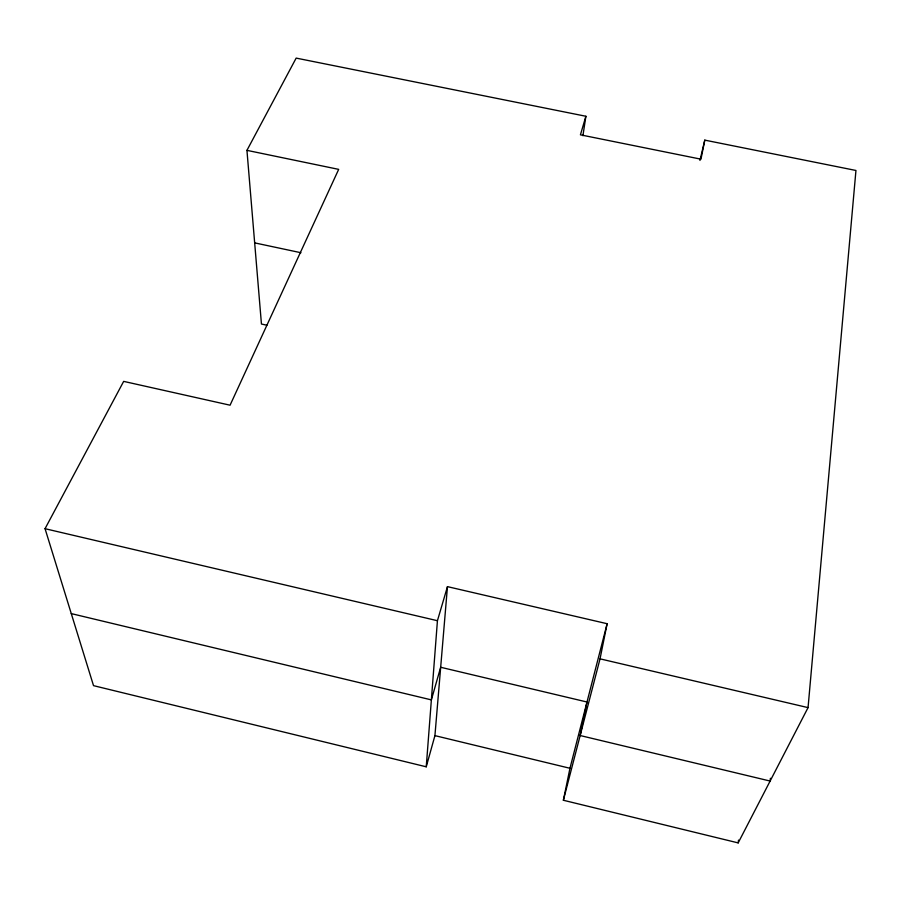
<?xml version="1.0" encoding="UTF-8"?>
<svg xmlns="http://www.w3.org/2000/svg" width="901" height="901" viewBox="0 0 901 901"><rect width="100%" height="100%" fill="white"/><g stroke="black" fill="none" stroke-linecap="round" stroke-linejoin="round"><path stroke-width="1.35" d="M582.924 135.713L585.887 116.263L296.17 58.103L246.942 150.354L338.675 169.365L230.07 405.202L123.662 381.382L45.05 528.696L93.524 685.65L426.241 766.807L437.435 620.71L447.459 586.641L607.128 623.717L600.032 658.845L563.373 800.257L738.178 842.897L808.051 707.623L855.95 170.469L704.796 140.128L699.953 160.457M426.241 766.807L434.924 735.633L447.459 586.641M770.411 778.261L770.118 781.054L580.154 735.531L587.002 702.014L440.668 667.269L431.365 699.886L71.269 613.604M738.178 842.897L738.505 840.104M704.796 140.128L700.955 159.184L580.424 134.835L585.887 116.263M563.373 800.257L569.961 768.283L607.128 623.717M254.668 242.876L300.945 252.731M266.91 325.227L261.448 324.033L246.942 150.354M45.05 528.696L437.435 620.71M600.032 658.845L808.051 707.623M434.924 735.633L569.961 768.283"/></g></svg>
